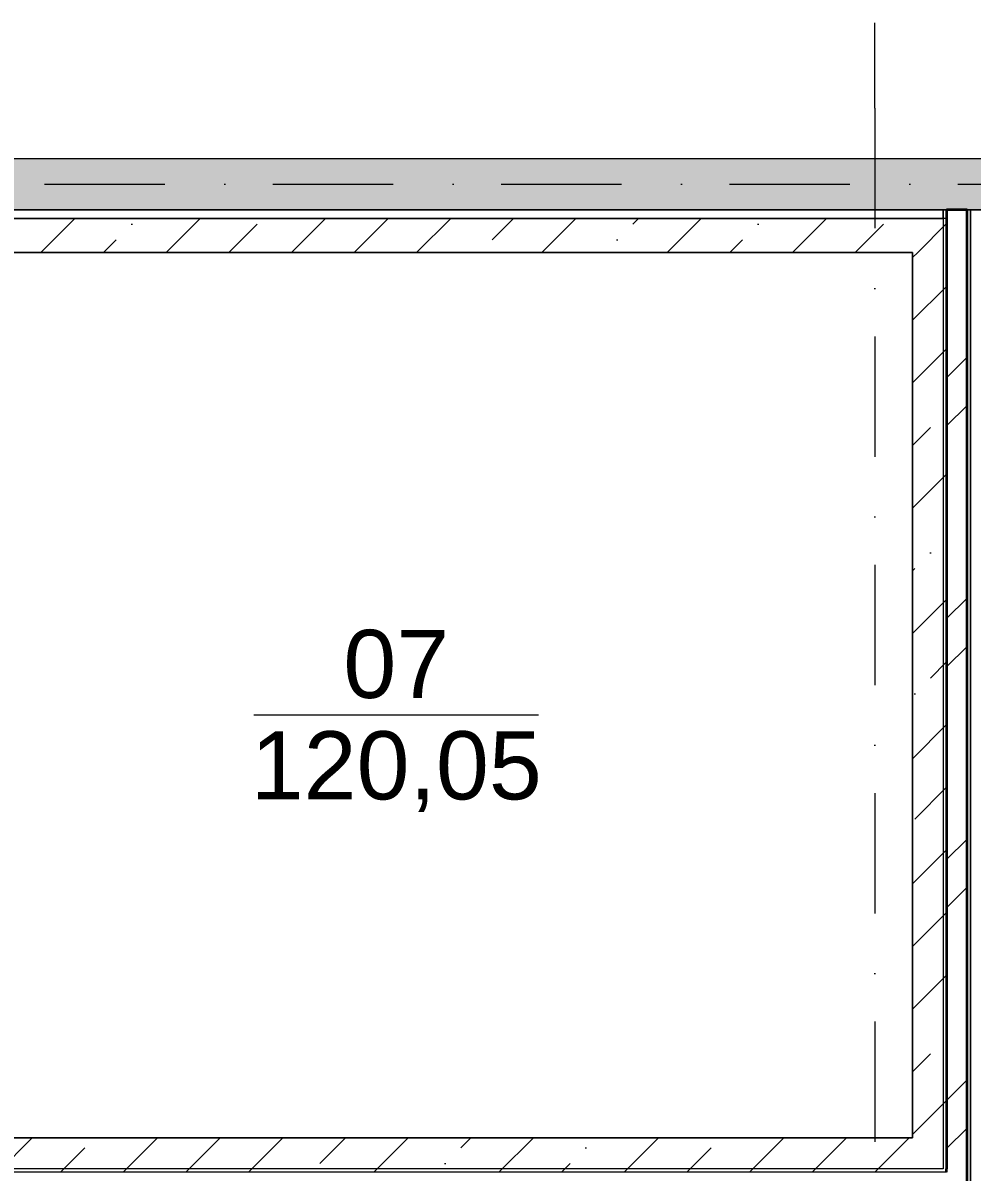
# Model space of a CAD drawing. Header units: millimetres. Extents: x -34838 to 729576, y -214038 to 121482.
# Drawn here: x 567442 to 573013, y -91537 to -84791 of the extents above; entities that cross this region are included whole.
import ezdxf
from ezdxf.enums import TextEntityAlignment as Align

# ---------------------------------------------------------------- set-up
doc = ezdxf.new("R2010")
doc.units = ezdxf.units.MM
doc.header["$MEASUREMENT"] = 0
doc.linetypes.add('Штрихпунктирная', pattern=[1340.555525, 705.555534, -352.777767, 0, -282.222223])
for name, color, linetype in [('А _ ОСІ КООРДИНАЦІЙНІ.3D', 7, 'Continuous'), ('АБ _ 0 _ СТІНИ _ ЗОВНІШНІ .3D', 7, 'Continuous'), ('АП _ ТЕП _ ЗОНИ ПРИМІЩЕНЬ .3D', 7, 'Continuous')]:
    doc.layers.add(name, color=color, linetype=linetype)
for name, color, linetype, lineweight in [('А _ ОСІ КООРДИНАЦІЙНІ.3D_Ном._пера__105', 7, 'Continuous', 13), ('А _ ОСІ КООРДИНАЦІЙНІ.3D_Ном._пера__25', 7, 'Continuous', 0), ('АБ _ 0 _ СТІНИ _ ЗОВНІШНІ .3D_Ном._пера__27', 7, 'Continuous', 35), ('АБ _ 0 _ СТІНИ _ ЗОВНІШНІ .3D_Ном._пера__47', 7, 'Continuous', 20), ('АБ _ 0 _ СТІНИ _ ЗОВНІШНІ .3D_Ном._пера__87', 7, 'Continuous', 13), ('Паспорта Зон ARCHICAD_Ном._пера__5', 7, 'Continuous', 0)]:
    doc.layers.add(name, color=color, linetype=linetype, lineweight=lineweight)
doc.styles.add('СГЕНЕРИР_СТИЛЬ_1', font='Arial.ttf')
pattern_1 = [(45, (518441.76, -97737.7), (-367.6955, 367.6955), []), (45, (518257.9, -97553.85), (-367.6955, 367.6955), [390, -130, 0, -130])]

# ---------------------------------------------------------------- blocks, each defined once
blk = doc.blocks.new('Бакова_07_15_1', base_point=(569633.3, -88853.1))
at = {"layer": 'Паспорта Зон ARCHICAD_Ном._пера__5', "color": 7, "linetype": 'Continuous', "lineweight": 0}
blk.add_line((568797.6, -88853.1), (570468.9, -88853.1), dxfattribs=at)
at = {"layer": 'Паспорта Зон ARCHICAD_Ном._пера__5', "color": 7, "lineweight": 0, "style": 'СГЕНЕРИР_СТИЛЬ_1'}
for tag, p in [('ROOM_NUMBER', (569633.3, -88553.5)), ('ROOM_AREA', (569633.3, -89149))]:
    blk.add_attdef(tag, text='', height=400, dxfattribs=at).set_placement(p, align=Align.MIDDLE_CENTER)
blk = doc.blocks.new('Стена_56_1', base_point=(518366.8, -85737.7))
at = {"layer": 'АБ _ 0 _ СТІНИ _ ЗОВНІШНІ .3D', "linetype": 'Continuous', "lineweight": 0, "true_color": 0x000000}
h = blk.add_hatch(dxfattribs=at)
h.set_pattern_fill('М___БЕТОН_АРМОВАНИЙ___З__C0', color=18, style=0, pattern_type=2)
h.set_pattern_definition(pattern_1)
h.paths.add_polyline_path([(614291.8, -85587.7), (540141.8, -85587.7), (540141.8, -85887.7), (614271.8, -85887.7), (614291.8, -85874.1)])
at = {"layer": 'АБ _ 0 _ СТІНИ _ ЗОВНІШНІ .3D_Ном._пера__47', "color": 7, "linetype": 'Continuous', "lineweight": 20, "flags": 128}
for points in [[(614591.8, -85587.7), (540441.8, -85587.7)], [(540141.8, -85887.7), (614271.8, -85887.7)]]:
    blk.add_lwpolyline(points, dxfattribs=at)
blk = doc.blocks.new('Стена_64_1', base_point=(572763.8, -86037.7))
at = {"layer": 'АБ _ 0 _ СТІНИ _ ЗОВНІШНІ .3D', "linetype": 'Continuous', "lineweight": 0, "true_color": 0x000000}
h = blk.add_hatch(dxfattribs=at)
h.set_pattern_fill('М___БЕТОН_АРМОВАНИЙ___З__C0', color=18, style=0, pattern_type=2)
h.set_pattern_definition(pattern_1)
h.paths.add_polyline_path([(549567.8, -86137.7), (572663.8, -86137.7), (572663.8, -85937.7), (549567.8, -85937.7)])
at = {"layer": 'АБ _ 0 _ СТІНИ _ ЗОВНІШНІ .3D_Ном._пера__47', "color": 7, "linetype": 'Continuous', "lineweight": 20, "flags": 128}
for points in [[(572663.8, -85937.7), (549367.8, -85937.7)], [(549567.8, -86137.7), (572663.8, -86137.7)]]:
    blk.add_lwpolyline(points, dxfattribs=at)
blk = doc.blocks.new('Стена_71_1', base_point=(548806.8, -91597.7))
at = {"layer": 'АБ _ 0 _ СТІНИ _ ЗОВНІШНІ .3D_Ном._пера__27', "color": 7, "linetype": 'Continuous', "lineweight": 35}
blk.add_line((572863.8, -91537.7), (572863.8, -91517.7), dxfattribs=at)
at = {"layer": 'АБ _ 0 _ СТІНИ _ ЗОВНІШНІ .3D_Ном._пера__87', "color": 7, "linetype": 'Continuous', "lineweight": 13, "flags": 128}
blk.add_lwpolyline([(572843.8, -91517.7), (548726.8, -91517.7)], dxfattribs=at)
blk = doc.blocks.new('Стена_77_1', base_point=(572923.8, -91597.7))
at = {"layer": 'АБ _ 0 _ СТІНИ _ ЗОВНІШНІ .3D', "linetype": 'Continuous', "lineweight": 0, "true_color": 0x000000}
h = blk.add_hatch(dxfattribs=at)
h.set_pattern_fill('М___ЦЕГЛА_ОБЛИЧКУВАЛЬНА__3B', color=18, style=0, pattern_type=2)
h.set_pattern_definition([(45, (518441.8, -97737.7), (-707.107, 707.107), []), (45, (518300.3, -97596.3), (-707.107, 707.107), [])])
h.paths.add_polyline_path([(572983.8, -91537.7), (572983.8, -85887.7), (572863.8, -85887.7), (572863.8, -91537.7)])
at = {"layer": 'АБ _ 0 _ СТІНИ _ ЗОВНІШНІ .3D_Ном._пера__27', "color": 7, "linetype": 'Continuous', "lineweight": 35}
for p, q in [((572863.8, -85887.7), (572863.8, -91517.7)), ((572983.8, -91537.7), (572983.8, -85887.7)), ((572863.8, -91537.7), (572863.8, -91517.7)), ((572983.8, -91657.7), (572983.8, -91537.7))]:
    blk.add_line(p, q, dxfattribs=at)
at = {"layer": 'АБ _ 0 _ СТІНИ _ ЗОВНІШНІ .3D_Ном._пера__27', "color": 7, "linetype": 'Continuous', "lineweight": 35, "flags": 128}
blk.add_lwpolyline([(572983.8, -85887.7), (572863.8, -85887.7)], dxfattribs=at)
at = {"layer": 'АБ _ 0 _ СТІНИ _ ЗОВНІШНІ .3D_Ном._пера__87', "color": 7, "linetype": 'Continuous', "lineweight": 13, "flags": 128}
for points in [[(572863.8, -85887.7), (572843.8, -85887.7)], [(572843.8, -85887.7), (572843.8, -91517.7)], [(573003.8, -85887.7), (572983.8, -85887.7)], [(573003.8, -91657.7), (573003.8, -85887.7)]]:
    blk.add_lwpolyline(points, dxfattribs=at)
blk = doc.blocks.new('Стена_116_1', base_point=(549467.8, -91435.7))
at = {"layer": 'АБ _ 0 _ СТІНИ _ ЗОВНІШНІ .3D', "linetype": 'Continuous', "lineweight": 0, "true_color": 0x000000}
h = blk.add_hatch(dxfattribs=at)
h.set_pattern_fill('М___БЕТОН_АРМОВАНИЙ___З__C0', color=18, style=0, pattern_type=2)
h.set_pattern_definition(pattern_1)
h.paths.add_polyline_path([(572663.8, -91335.7), (549567.8, -91335.7), (549567.8, -91535.7), (572663.8, -91535.7)])
h = blk.add_hatch(dxfattribs=at)
h.set_pattern_fill('М___БЕТОН_АРМОВАНИЙ___З__C0', color=18, style=0, pattern_type=2)
h.set_pattern_definition(pattern_1)
h.paths.add_polyline_path([(572663.8, -91535.7), (572863.8, -91535.7), (572663.8, -91335.7)])
h = blk.add_hatch(dxfattribs=at)
h.set_pattern_fill('М___БЕТОН_АРМОВАНИЙ___З__C0', color=18, style=0, pattern_type=2)
h.set_pattern_definition(pattern_1)
h.paths.add_polyline_path([(572663.8, -91335.7), (572863.8, -91535.7), (572863.8, -91335.7)])
at = {"layer": 'АБ _ 0 _ СТІНИ _ ЗОВНІШНІ .3D_Ном._пера__47', "color": 7, "linetype": 'Continuous', "lineweight": 20, "flags": 128}
for points in [[(572663.8, -91335.7), (549567.8, -91335.7)], [(572863.8, -91535.7), (572863.8, -91335.7)], [(549367.8, -91535.7), (572863.8, -91535.7)]]:
    blk.add_lwpolyline(points, dxfattribs=at)
blk = doc.blocks.new('Стена_117_1', base_point=(572763.8, -91435.7))
at = {"layer": 'АБ _ 0 _ СТІНИ _ ЗОВНІШНІ .3D', "linetype": 'Continuous', "lineweight": 0, "true_color": 0x000000}
h = blk.add_hatch(dxfattribs=at)
h.set_pattern_fill('М___БЕТОН_АРМОВАНИЙ___З__C0', color=18, style=0, pattern_type=2)
h.set_pattern_definition(pattern_1)
h.paths.add_polyline_path([(572663.8, -86137.7), (572863.8, -86137.7), (572863.8, -85937.7)])
h = blk.add_hatch(dxfattribs=at)
h.set_pattern_fill('М___БЕТОН_АРМОВАНИЙ___З__C0', color=18, style=0, pattern_type=2)
h.set_pattern_definition(pattern_1)
h.paths.add_polyline_path([(572663.8, -86137.7), (572863.8, -85937.7), (572663.8, -85937.7)])
h = blk.add_hatch(dxfattribs=at)
h.set_pattern_fill('М___БЕТОН_АРМОВАНИЙ___З__C0', color=18, style=0, pattern_type=2)
h.set_pattern_definition(pattern_1)
h.paths.add_polyline_path([(572663.8, -86137.7), (572663.8, -91335.7), (572863.8, -91335.7), (572863.8, -86137.7)])
at = {"layer": 'АБ _ 0 _ СТІНИ _ ЗОВНІШНІ .3D_Ном._пера__47', "color": 7, "linetype": 'Continuous', "lineweight": 20, "flags": 128}
for points in [[(572863.8, -85937.7), (572663.8, -85937.7)], [(572863.8, -91335.7), (572863.8, -85937.7)], [(572663.8, -86137.7), (572663.8, -91335.7)]]:
    blk.add_lwpolyline(points, dxfattribs=at)
blk = doc.blocks.new('Стандартный Маркер Сетки')
at = {"layer": 'А _ ОСІ КООРДИНАЦІЙНІ.3D_Ном._пера__105', "color": 7, "linetype": 'Штрихпунктирная', "lineweight": 13}
for q in [(0, 0), (18399.2, 0)]:
    blk.add_line((500, 0), q, dxfattribs=at)
at = {"layer": 'А _ ОСІ КООРДИНАЦІЙНІ.3D_Ном._пера__25', "color": 7, "lineweight": 0, "style": 'СГЕНЕРИР_СТИЛЬ_1'}
blk.add_attdef('AC_MarkerText_1', text='', height=700, rotation=90, dxfattribs=at).set_placement((19899.2, 40), align=Align.MIDDLE_CENTER)
blk = doc.blocks.new('Стандартный Маркер Сетки_2')
at = {"layer": 'А _ ОСІ КООРДИНАЦІЙНІ.3D_Ном._пера__105', "color": 7, "linetype": 'Штрихпунктирная', "lineweight": 13}
blk.add_line((500, 0), (99754.182117, 0), dxfattribs=at)
at = {"layer": 'А _ ОСІ КООРДИНАЦІЙНІ.3D_Ном._пера__25', "color": 7, "lineweight": 0, "style": 'СГЕНЕРИР_СТИЛЬ_1'}
blk.add_attdef('AC_MarkerText_1', text='', height=700, dxfattribs=at).set_placement((-1000, 40.005), align=Align.MIDDLE_CENTER)

msp = doc.modelspace()

# ---------------------------------------------------------------- linework, layer by layer
at = {"layer": 'АП _ ТЕП _ ЗОНИ ПРИМІЩЕНЬ .3D', "color": 254, "linetype": 'Continuous', "lineweight": 0, "true_color": 0xddc2d0, "flags": 128}
for points in [[(524561.8, -93897.7), (548726.8, -93897.7), (548726.8, -91937.7), (548466.8, -91937.7), (548466.8, -91537.7), (548726.8, -91537.7), (548726.8, -91517.7), (549367.8, -91517.7), (549367.8, -85937.7), (572843.8, -85937.7), (572843.8, -85887.7), (524561.8, -85887.7), (524561.8, -85937.7), (524561.8, -91537.7), (524641.8, -91537.7), (524641.8, -91937.7), (524561.8, -91937.7)], [(572663.8, -91335.7), (572663.8, -86137.7), (549567.8, -86137.7), (549567.8, -91335.7)]]:
    msp.add_lwpolyline(points, close=True, dxfattribs=at)
msp.add_lwpolyline([(566641.8, -97917.7), (572241.8, -97917.7), (572241.8, -97537.7), (572641.8, -97537.7), (572641.8, -97917.7), (578016.8, -97917.7), (578016.8, -97537.7), (578416.8, -97537.7), (578416.8, -97917.7), (578466.8, -97917.7), (578466.8, -97537.7), (581521.8, -97537.7), (581521.8, -91937.7), (581521.8, -91537.7), (581521.8, -85887.7), (573003.8, -85887.7), (573003.8, -91677.7), (572641.8, -91677.7), (572641.8, -91937.7), (572241.8, -91937.7), (572241.8, -91677.7), (566641.8, -91677.7)], dxfattribs=at)

# ---------------------------------------------------------------- block references
at = {"layer": 'А _ ОСІ КООРДИНАЦІЙНІ.3D', "color": 7, "linetype": 'Continuous', "lineweight": 60, "zscale": 1000}
msp.add_blockref('Стандартный Маркер Сетки_2', (513441.8, -85737.7), dxfattribs=at)
at = {"layer": 'А _ ОСІ КООРДИНАЦІЙНІ.3D', "color": 7, "linetype": 'Continuous', "lineweight": 60, "zscale": 1000, "rotation": 270}
msp.add_blockref('Стандартный Маркер Сетки', (572441.8, -84790.6), dxfattribs=at)
at = {"layer": 'АБ _ 0 _ СТІНИ _ ЗОВНІШНІ .3D', "color": 7, "lineweight": 20}
for name, p in [('Стена_56_1', (518366.8, -85737.7)), ('Стена_64_1', (572763.8, -86037.7)), ('Стена_117_1', (572763.8, -91435.7)), ('Стена_77_1', (572923.8, -91597.7)), ('Стена_116_1', (549467.8, -91435.7)), ('Стена_71_1', (548806.8, -91597.7))]:
    msp.add_blockref(name, p, dxfattribs=at)
at = {"layer": 'АП _ ТЕП _ ЗОНИ ПРИМІЩЕНЬ .3D', "color": 7, "linetype": 'Continuous', "lineweight": 0}
msp.add_blockref('Бакова_07_15_1', (569633.3, -88853.1), dxfattribs=at).add_auto_attribs({'ROOM_NUMBER': '07', 'ROOM_AREA': '120,05'})

doc.saveas('drawing.dxf')
